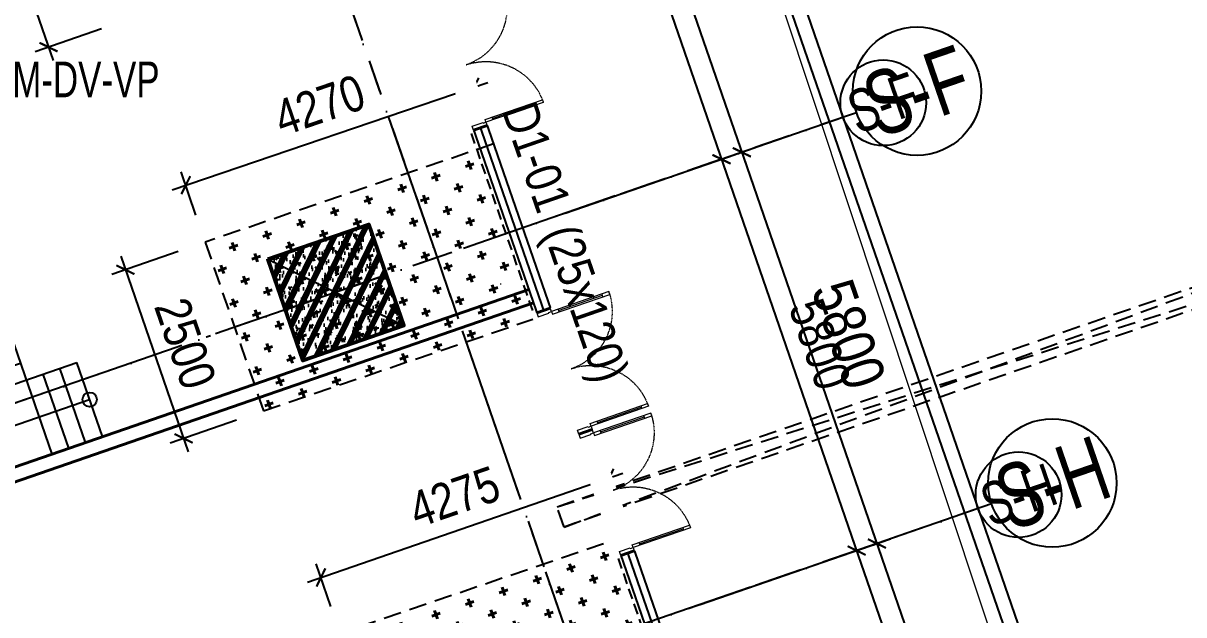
# Model space of a CAD drawing. Header units: millimetres. Extents: x -1534340 to 1713810, y -1348191 to 1114081.
# Drawn here: x 1287855 to 1304117, y -305095 to -296806 of the extents above; entities that cross this region are included whole.
import ezdxf
from ezdxf.enums import TextEntityAlignment as Align

# ---------------------------------------------------------------- set-up
doc = ezdxf.new("R2010")
doc.units = ezdxf.units.MM
doc.header["$LTSCALE"] = 100
doc.set_wipeout_variables(frame=1)
doc.header["$PDMODE"] = 32
doc.header["$PDSIZE"] = 2.5
for name, pattern in [('CENTER2', [1.125, 0.75, -0.125, 0.125, -0.125]), ('DASHED', [4.5, 3, -1.5]), ('DASHED2', [0.375, 0.25, -0.125]), ('HIDDEN', [0.375, 0.25, -0.125]), ('HIDDEN2', [0.1875, 0.125, -0.0625]), ('xref.asix of  podium$0$xref.asix of  podium$0$DASHDOT', [1, 0.5, -0.25, 0, -0.25])]:
    doc.linetypes.add(name, pattern=pattern)
for name, color, linetype, lineweight in [('0-Hatch', 250, 'Continuous', 40), ('ccu12-Tencaukien', 9, 'Continuous', 15), ('CUA', 37, 'Continuous', 13), ('D-building block', 8, 'Continuous', 13), ('KAKA FIX', 2, 'Continuous', 13), ('KT-Chu viet', 255, 'Continuous', 20), ('KT-Net cat', 1, 'Continuous', 40), ('KT-Net cot', 2, 'Continuous', 50), ('KT-Net cot vach', 6, 'Continuous', 50), ('KT-Net thay', 7, 'Continuous', 15)]:
    doc.layers.add(name, color=color, linetype=linetype, lineweight=lineweight)
for name, color, linetype in [('0-khuat', 3, 'HIDDEN'), ('A-GLAZ', 135, 'Continuous'), ('ccu11-Khuat', 9, 'DASHED'), ('ccu11-Manh', 8, 'Continuous'), ('ccu12-Manh', 8, 'Continuous'), ('ccu12-Text', 31, 'Continuous'), ('ccu12-Thay', 7, 'Continuous'), ('ccu12-Truc', 13, 'CENTER2'), ('KC2-DIM', 251, 'Continuous'), ('KCS_COLUMN', 2, 'Continuous'), ('KT-Dim', 8, 'Continuous'), ('KT-Kich thuoc', 9, 'Continuous'), ('xref.asix of  podium$0$xref.asix of  podium$0$KC2-DIM', 251, 'Continuous'), ('xref.asix of  podium$0$xref.asix of  podium$0$KT-Kich thuoc', 9, 'Continuous'), ('xref.asix of  podium$0$xref.asix of  podium$0$KT-Luoi truc South Tower', 8, 'xref.asix of  podium$0$xref.asix of  podium$0$DASHDOT'), ('xref.asix of  podium$0$xref.asix of  podium$0$KT-Net cot vach', 6, 'Continuous'), ('xref.asix of  podium$0$xref.asix of  podium$0$ST_MBDV Cot vach 220805$0$AUDIT_I_220805193045-1', 50, 'Continuous'), ('Xref_ST_MBDV Cot vach 30.7.2022|Xref_ST_MBDV Cot vach 30.7.2022|Xref_ST_MBDV Cot vach 30.7.2022|Xref_ST_MBDV Cot vach 30.7.2022|A-GRID-SYM', 50, 'Continuous')]:
    doc.layers.add(name, color=color, linetype=linetype)
doc.styles.add('Arial Narrow', font='ARIALN.TTF')
doc.styles.add('HBA-Text', font='GOTHIC.TTF')
doc.styles.add('xref.asix of  podium$0$xref.asix of  podium$0$ST_MBDV Cot vach 220805$0$HBA-Text', font='GOTHIC.TTF')
doc.styles.add('Xref_ST_MBDV Cot vach 30.7.2022$0$Arial', font='arial.ttf', dxfattribs={"width": 0.7})
doc.dimstyles.new('ccu12-200', dxfattribs={"dimscale": 200, "dimtxt": 2.5, "dimasz": 1, "dimexe": 1, "dimexo": 2, "dimgap": 1, "dimtad": 1, "dimdec": 0, "dimrnd": 5, "dimdsep": 46, "dimtxsty": 'Arial Narrow', "dimblk": 'ARCHTICK', "dimcen": -1, "dimdle": 1, "dimclrd": 256, "dimclre": 256, "dimclrt": 3, "dimadec": 0, "dimazin": 2, "dimtfac": 0.1, "dimtdec": 0, "dimtmove": 0, "dimatfit": 1, "dimldrblk": 'ARCHTICK', "dimfxl": 1, "dimtvp": 0.8333333333333334, "dimtolj": 1, "dimtzin": 12, "dimarcsym": 0})
doc.dimstyles.new('CCU_1-200', dxfattribs={"dimscale": 200, "dimtxt": 3, "dimasz": 1, "dimexe": 1, "dimexo": 2, "dimgap": 0.5, "dimtad": 1, "dimdec": 0, "dimdsep": 46, "dimtxsty": 'Arial Narrow', "dimblk": 'ARCHTICK', "dimcen": -1, "dimdle": 1, "dimclrd": 256, "dimclre": 256, "dimclrt": 3, "dimadec": 0, "dimazin": 2, "dimtfac": 0.1, "dimtdec": 0, "dimtix": 1, "dimtmove": 2, "dimatfit": 1, "dimfxl": 1, "dimtvp": 0.8333333333333334, "dimtolj": 1, "dimtzin": 12, "dimarcsym": 0})
pattern_1 = [(49.99999999999999, (550, -550), (286.9040730403014, -25.10085399303804), [30, -330]), (355, (550, -550), (-55.50053344520001, 300.8768534800047), [24, -264]), (100.4514, (573.908672, -552.091736), (231.4037526856086, 275.7758168243814), [25.496076, -280.4568448]), (46.18420000000001, (550, -470), (426.8964194502578, -66.20760573160723), [45, -495]), (96.6356, (585.574698, -475.5173228), (373.8650822194813, 389.6471483601767), [38.2441152, -420.6852]), (351.1842, (550, -470), (373.8647780534509, 389.6474403701299), [36, -396]), (21, (590, -490), (238.7628208473847, -161.0475562661355), [30, -330]), (326.0000000000001, (590, -490), (97.32613276863269, 290.0600180187412), [24, -264]), (71.4514, (609.8968932, -503.4206424), (336.089051432596, 129.012198683981), [25.496076, -280.4568448]), (37.50000000000001, (550, -550), (4.863942126916267, 133.1575415325246), [0, -260.8, 0, -268, 0, -265]), (7.499999999999999, (550, -550), (105.2278149768594, 157.7646847529441), [0, -152.8, 0, -254.8, 0, -101]), (327.5, (460.8, -550), (213.5289744689636, -9.021948693751902), [0, -100, 0, -312, 0, -414]), (317.5, (420.8, -550), (233.2744677369545, 40.04199293292709), [0, -130, 0, -207.2, 0, -294]), (45, (550, -550), (-120.2081528017131, 120.2081528017131), []), (45, (550, -501), (-120.2081528017131, 120.2081528017131), [])]

# ---------------------------------------------------------------- blocks, each defined once
blk = doc.blocks.new('MBKC-T1-PN')
at = {"layer": '0-Hatch', "ltscale": 2}
h = blk.add_hatch(dxfattribs=at)
h.set_pattern_fill('CROSS', color=256, scale=1000, angle=109.047137953997, style=0)
h.set_pattern_definition([(109.0471379539969, (4093486.75284554, -6938567.119606081), (-317.8990851971258, 154.7261181275824), [124.9999999999992, -374.9999999999967]), (199.0471379539969, (4093525.434375071, -6938487.644834783), (-154.7261181275824, -317.8990851971258), [124.9999999999992, -374.9999999999966])])
h.paths.add_polyline_path([(61608.44859779463, 2175.422141668852), (57804.23015593318, 874.9274751269841), (58620.09471528511, -1488.19863678352), (62424.31315714703, -187.7039702416514)])
h = blk.add_hatch(dxfattribs=at)
h.set_pattern_fill('CROSS', color=256, scale=1000, angle=109.047137953997, style=0)
h.set_pattern_definition([(109.0471379539969, (4095379.558955854, -6944049.572572802), (-317.8990851971258, 154.7261181275824), [124.9999999999992, -374.9999999999968]), (199.0471379539969, (4095418.240485385, -6943970.097801504), (-154.7261181275824, -317.8990851971258), [124.9999999999992, -374.9999999999967])])
h.paths.add_polyline_path([(63504.96858907817, -3306.437818571052), (59697.03626624704, -4607.525491593929), (60512.90082559898, -6970.651603504433), (64320.83314843057, -5669.563930481556)])
at = {"layer": '0-khuat', "ltscale": 10}
for p, q in [((61845.99757787585, 2250.993563957105), (57804.23015593318, 874.9274751269841)), ((57804.23015593318, 874.9274751269841), (58620.09471528511, -1488.19863678352)), ((58620.09471528511, -1488.19863678352), (62663.37345077493, -111.6180039176252)), ((63742.30975785782, -3230.265721121163), (59697.03626624704, -4607.525491593929))]:
    blk.add_line(p, q, dxfattribs=at)
at = {"layer": 'ccu11-Khuat', "ltscale": 0.5, "elevation": -0.1248620286703281}
blk.add_lwpolyline([(100590.5864808073, -35426.61506945355), (55455.55192690738, -35426.61506945355, -0.3269618123751123), (50827.94980508671, -32029.33521380113), (46319.23951797537, -19000.21078809898, 0.4276624970093012), (30482.82222025329, -12597.84133938845), (15440.22126940242, -17787.66880758357, -0.1965409036496166), (11052.14983252855, -17540.17514300876, -0.04529122358984782), (3605.473727127304, -9503.081798993808), (-504.3626536345109, -3435.722267398494, -0.3990343803495413), (1771.304140177555, 352.6720043509267), (31190.7288702894, 10495.31749677, -0.1204403028230274), (42591.70211395179, 11817.81507882464), (58406.76826363965, 7707.460248947376, -0.2262547279600852), (60280.00056402339, 6012.837931064423), (65645.2552123724, -9495.342720050656, 0.2916469557633262), (69738.37575314008, -12326.61538209155), (89786.80552536738, -12326.61538209155)], format="xyb", dxfattribs=at)
at = {"layer": 'ccu12-Thay', "ltscale": 0.5, "elevation": -0.1248620286703281}
blk.add_lwpolyline([(31106.50964570185, 10730.72245935566, -0.1205795836710196), (42638.87529900065, 12063.86032439285), (58473.93133406853, 7948.310099115886, -0.2272385897093211), (60513.96545474557, 6101.210590459232), (65878.82024020283, -9405.814263519424, 0.2908633368540378), (69743.14055128163, -12076.61538209155), (90036.80552536761, -12076.61538209155)], format="xyb", dxfattribs=at)
blk = doc.blocks.new('_ARCHTICK')
at = {"color": 0, "linetype": 'ByBlock', "const_width": 0.15}
blk.add_lwpolyline([(-0.5, -0.5), (0.5, 0.5)], dxfattribs=at)
blk = doc.blocks.new('*D1137')
at = {"layer": 'Defpoints', "color": 0, "transparency": 16777216}
for p in [(369540.1568463368, -50987.29101526502), (374001.6793293455, -55582.9004888067), (371432.2993522154, -56469.97258824773, -0.001541574509502541)]:
    blk.add_point(p, dxfattribs=at)
at = {"layer": 'KT-Dim', "lineweight": -2, "transparency": 16777216}
for p, q in [((372043.6067416059, -49911.39700687399), (374066.9484155994, -55771.9506048594)), ((369918.2570784424, -50856.75284275701), (372297.9259439126, -50035.17803667282)), ((371810.399584321, -56339.43441573971), (374190.7294453983, -55517.63140255265))]:
    blk.add_line(p, q, dxfattribs=at)
at = {"layer": 'KT-Dim', "lineweight": -2, "transparency": 16777216, "xscale": 200, "yscale": 200, "zscale": 200}
for p, rotation in [((372108.8758278599, -50100.44712292678), 109.0471074728855), ((374001.6793293455, -55582.90048880661), 289.0471074728856)]:
    blk.add_blockref('_ARCHTICK', p, dxfattribs=dict(at, rotation=rotation))
at = {"layer": 'KT-Dim', "color": 3, "transparency": 16777216, "insert": (373485.637401111, -52693.09313867638), "char_height": 500, "attachment_point": 5, "rotation": 289.04710747288556, "style": 'Arial Narrow'}
blk.add_mtext('\\A1;5800', dxfattribs=at)
blk = doc.blocks.new('*D1142')
at = {"layer": 'Defpoints', "color": 0, "transparency": 16777216}
for p in [(371432.9632642537, -56469.74337386237, 0.0007328238285898986), (375894.4857472666, -61065.35284741069), (373325.1057701398, -61952.4249468506, 0.0007638141083008421)]:
    blk.add_point(p, dxfattribs=at)
at = {"layer": 'KT-Dim', "lineweight": -2, "transparency": 16777216}
for p, q in [((373936.4131595246, -55393.84936547073), (375959.7548335206, -61254.40296346339)), ((371811.0634963592, -56339.20520135437), (374190.7323618313, -55517.63039526955)), ((373703.2060022454, -61821.88677434258), (376083.5358633194, -61000.08376115662))]:
    blk.add_line(p, q, dxfattribs=at)
at = {"layer": 'KT-Dim', "lineweight": -2, "transparency": 16777216, "xscale": 200, "yscale": 200, "zscale": 200}
for p, rotation in [((374001.6822457785, -55582.89948152352), 109.0471074728855), ((375894.4857472666, -61065.3528474106), 289.0471074728856)]:
    blk.add_blockref('_ARCHTICK', p, dxfattribs=dict(at, rotation=rotation))
at = {"layer": 'KT-Dim', "color": 3, "transparency": 16777216, "insert": (375378.4438190309, -58175.54549727672), "char_height": 500, "attachment_point": 5, "rotation": 289.04710747288556, "style": 'Arial Narrow'}
blk.add_mtext('\\A1;5800', dxfattribs=at)
blk = doc.blocks.new('*D1143')
at = {"layer": 'Defpoints', "color": 0, "transparency": 16777216}
for p in [(373325.7696821648, -61952.19573245836, 0.0007356123916695267), (377787.2921651834, -66547.80520600892), (375217.9121880564, -67434.87730544891, 0.0007666026713804702)]:
    blk.add_point(p, dxfattribs=at)
at = {"layer": 'KT-Dim', "lineweight": -2, "transparency": 16777216}
for p, q in [((375829.21957744, -60876.30172406523), (377852.5612514373, -66736.85532206162)), ((373703.8699142704, -61821.65755995034), (376083.5387797467, -61000.08275386402)), ((375596.012420162, -67304.3391329409), (377976.3422812361, -66482.53611975488))]:
    blk.add_line(p, q, dxfattribs=at)
at = {"layer": 'KT-Dim', "lineweight": -2, "transparency": 16777216, "xscale": 200, "yscale": 200, "zscale": 200}
for p, rotation in [((375894.488663694, -61065.35184011799), 109.0471074728855), ((377787.2921651833, -66547.80520600885), 289.0471074728856)]:
    blk.add_blockref('_ARCHTICK', p, dxfattribs=dict(at, rotation=rotation))
at = {"layer": 'KT-Dim', "color": 3, "transparency": 16777216, "insert": (377271.250236947, -63657.99785587308), "char_height": 500, "attachment_point": 5, "rotation": 289.04710747288556, "style": 'Arial Narrow'}
blk.add_mtext('\\A1;5800', dxfattribs=at)
blk = doc.blocks.new('GRID-SYM-flat-103')
at = {"layer": 'Xref_ST_MBDV Cot vach 30.7.2022|Xref_ST_MBDV Cot vach 30.7.2022|Xref_ST_MBDV Cot vach 30.7.2022|Xref_ST_MBDV Cot vach 30.7.2022|A-GRID-SYM'}
blk.add_circle((7.814746150539778e-20, 1.307624847908942e-17, 4.374695749536969e-07), 900.0000000000003, dxfattribs=at)
at = {"layer": 'Xref_ST_MBDV Cot vach 30.7.2022|Xref_ST_MBDV Cot vach 30.7.2022|Xref_ST_MBDV Cot vach 30.7.2022|Xref_ST_MBDV Cot vach 30.7.2022|A-GRID-SYM', "style": 'HBA-Text'}
blk.add_attdef('GRID', text='', height=900.0000000000003, rotation=19.04713795291325, dxfattribs=at).set_placement((7.814746150539778e-20, 1.307624847908942e-17, 4.374695749536969e-07), align=Align.MIDDLE_CENTER)
blk = doc.blocks.new('*D1124')
at = {"layer": 'Defpoints', "color": 0, "transparency": 16777216}
for p in [(366646.887502437, -37704.25700299309, 0.0008513056641429317), (379299.6929281667, -66025.65167231504), (376730.3129510398, -66912.72377175502, 0.0007666026713804702)]:
    blk.add_point(p, dxfattribs=at)
at = {"layer": 'KT-Dim', "lineweight": -2, "transparency": 16777216}
for p, q in [((369150.3500194298, -36628.3586369831), (379364.9620144206, -66214.70178836775)), ((367024.9877345426, -37573.71883048504), (369404.6692217365, -36752.13966678189)), ((377108.4131831453, -66782.185599247), (379488.7430442194, -65960.38258606098))]:
    blk.add_line(p, q, dxfattribs=at)
at = {"layer": 'KT-Dim', "lineweight": -2, "transparency": 16777216, "xscale": 200, "yscale": 200, "zscale": 200}
for p, rotation in [((369215.6191056837, -36817.40875303587), 109.0471074728855), ((379299.6929281667, -66025.65167231495), 289.0471074728856)]:
    blk.add_blockref('_ARCHTICK', p, dxfattribs=dict(at, rotation=rotation))
at = {"layer": 'KT-Dim', "color": 3, "transparency": 16777216, "insert": (374688.0158394334, -51272.94954548511), "char_height": 500, "attachment_point": 5, "rotation": 289.04710747288556, "style": 'Arial Narrow'}
blk.add_mtext('\\A1;30900', dxfattribs=at)
blk = doc.blocks.new('*U151')
h = blk.add_hatch()
h.set_pattern_fill('VATLIEU04', color=250, scale=40, style=0, pattern_type=2)
h.set_pattern_definition(pattern_1)
h.paths.add_polyline_path([(-475, 475), (1025, 475), (1025, -1025), (-475, -1025)])
at = {"color": 6, "ltscale": 0.25}
blk.add_lwpolyline([(-475, 475), (1025, 475), (1025, -1025), (-475, -1025)], close=True, dxfattribs=at)
at = {"layer": 'Defpoints', "linetype": 'ByBlock', "ltscale": 30}
for p, q in [((1025, 475), (-475, -1025)), ((-475, 475), (1025, -1025))]:
    blk.add_line(p, q, dxfattribs=at)
blk = doc.blocks.new('MBDV-B1-T1-PN')
at = {"layer": 'KT-Net cot vach', "rotation": 19.04713795399666}
blk.add_blockref('*U151', (59284.5415629372, 340.9356704584789), dxfattribs=at)
blk = doc.blocks.new('*U704')
at = {"layer": 'ccu12-Tencaukien', "color": 8, "ltscale": 10000}
blk.add_line((360.6565736538532, -155.3215232637356), (354.4065714950475, -155.3215232637356), dxfattribs=at)
at = {"layer": 'ccu12-Text', "color": 2, "style": 'Arial Narrow', "width": 0.8}
blk.add_attdef('SH', text='', height=300, dxfattribs=at).set_placement((275.6048113084853, 5.864471777974813), align=Align.BOTTOM_RIGHT)
at = {"layer": 'ccu12-Text', "color": 31, "style": 'Arial Narrow', "width": 0.8}
for tag, p in [('(', (507.5315725744504, -75.41116959831947)), ('KT', (632.605666770517, -75.41116959831947)), (')', (962.8971199221714, -75.41116959831947))]:
    blk.add_attdef(tag, text='', height=250, dxfattribs=at).set_placement(p, align=Align.BOTTOM_LEFT)
blk = doc.blocks.new('*D1367')
at = {"layer": 'Defpoints', "color": 0, "ltscale": 0.5, "transparency": 16777216}
for p in [(1288512.294515087, -294392.0745403693), (1289328.159074439, -296755.2006522797), (1288209.873179683, -297141.2866187273)]:
    blk.add_point(p, dxfattribs=at)
at = {"layer": 'KC2-DIM', "lineweight": -2, "ltscale": 0.5, "transparency": 16777216}
for p, q in [((1288134.194337182, -294522.6128698656), (1287204.958531378, -294843.4296715651)), ((1287328.739455583, -294589.1104178641), (1288275.142344431, -297330.3367076802)), ((1288950.058896533, -296885.738981776), (1288020.82309073, -297206.5557834755))]:
    blk.add_line(p, q, dxfattribs=at)
at = {"layer": 'KC2-DIM', "lineweight": -2, "ltscale": 0.5, "transparency": 16777216, "xscale": 200, "yscale": 200, "zscale": 200}
for p, rotation in [((1287394.008620331, -294778.1605068169), 109.0471312622707), ((1288209.873179683, -297141.2866187273), 289.0471312622706)]:
    blk.add_blockref('_ARCHTICK', p, dxfattribs=dict(at, rotation=rotation))
at = {"layer": 'KC2-DIM', "color": 3, "ltscale": 0.5, "transparency": 16777216, "insert": (1288232.300660824, -295811.142716895), "char_height": 500, "attachment_point": 5, "rotation": 289.0471312622707, "style": 'Arial Narrow', "bg_fill": 3, "box_fill_scale": 1.1, "bg_fill_color": 256, "bg_fill_true_color": 13158600, "bg_fill_transparency": 0}
blk.add_mtext('\\A1;2500', dxfattribs=at)
blk = doc.blocks.new('*D1338')
at = {"layer": 'Defpoints', "color": 0, "ltscale": 0.5, "transparency": 16777216}
for p in [(1294174.922888858, -297699.7038172623), (1294446.868664574, -298498.4602013147), (1290405.100329719, -299874.5266053261)]:
    blk.add_point(p, dxfattribs=at)
at = {"layer": 'KC2-DIM', "lineweight": -2, "ltscale": 0.5, "transparency": 16777216}
for p, q in [((1294317.950949329, -298119.8043909855), (1294110.464031236, -297510.3759120977)), ((1289943.826648839, -299140.2290788959), (1294364.250794023, -297635.24495964)), ((1290276.182614474, -299495.8707949969), (1290068.695696381, -298886.4423161091))]:
    blk.add_line(p, q, dxfattribs=at)
at = {"layer": 'KC2-DIM', "lineweight": -2, "ltscale": 0.5, "transparency": 16777216, "xscale": 200, "yscale": 200, "zscale": 200}
for p, rotation in [((1294174.922888858, -297699.7038172623), 18.80173058798772), ((1290133.154554004, -299075.7702212736), 198.8017305879877)]:
    blk.add_blockref('_ARCHTICK', p, dxfattribs=dict(at, rotation=rotation))
at = {"layer": 'KC2-DIM', "color": 3, "ltscale": 0.5, "transparency": 16777216, "insert": (1292007.302485005, -297956.7448286058), "char_height": 500, "attachment_point": 5, "rotation": 18.801730587987716, "style": 'Arial Narrow', "bg_fill": 3, "box_fill_scale": 1.1, "bg_fill_color": 256, "bg_fill_true_color": 13158600, "bg_fill_transparency": 0}
blk.add_mtext('\\A1;4270', dxfattribs=at)
blk = doc.blocks.new('*D1339')
at = {"layer": 'Defpoints', "color": 0, "ltscale": 0.5, "transparency": 16777216}
for p in [(1290405.100329719, -299874.526605326), (1291220.964889071, -302237.6527172365), (1290102.678994314, -302623.7386836843)]:
    blk.add_point(p, dxfattribs=at)
at = {"layer": 'KC2-DIM', "lineweight": -2, "ltscale": 0.5, "transparency": 16777216}
for p, q in [((1290027.000151813, -300005.0649348223), (1289097.764346009, -300325.881736522)), ((1289221.545270214, -300071.562482821), (1290167.948159063, -302812.7887726372)), ((1290842.864711165, -302368.1910467328), (1289913.628905362, -302689.0078484325))]:
    blk.add_line(p, q, dxfattribs=at)
at = {"layer": 'KC2-DIM', "lineweight": -2, "ltscale": 0.5, "transparency": 16777216, "xscale": 200, "yscale": 200, "zscale": 200}
for p, rotation in [((1289286.814434962, -300260.6125717738), 109.0471312622707), ((1290102.678994314, -302623.7386836843), 289.0471312622706)]:
    blk.add_blockref('_ARCHTICK', p, dxfattribs=dict(at, rotation=rotation))
at = {"layer": 'KC2-DIM', "color": 3, "ltscale": 0.5, "transparency": 16777216, "insert": (1290125.106475455, -301293.594781852), "char_height": 500, "attachment_point": 5, "rotation": 289.0471312622707, "style": 'Arial Narrow', "bg_fill": 3, "box_fill_scale": 1.1, "bg_fill_color": 256, "bg_fill_true_color": 13158600, "bg_fill_transparency": 0}
blk.add_mtext('\\A1;2500', dxfattribs=at)
blk = doc.blocks.new('*D1340')
at = {"layer": 'Defpoints', "color": 0, "ltscale": 0.5, "transparency": 16777216}
for p in [(1296065.794023228, -303176.7990146437), (1296336.930678435, -303961.6534836288, -0.1248620286703281), (1292297.906733668, -305356.9789687459)]:
    blk.add_point(p, dxfattribs=at)
at = {"layer": 'KC2-DIM', "lineweight": -2, "ltscale": 0.5, "transparency": 16777216}
for p, q in [((1291837.732417321, -304637.4296501742), (1296254.831684369, -303111.4938642303)), ((1296206.320377608, -303583.5781613478), (1296000.488872815, -302987.7613535032)), ((1292167.296432842, -304978.9036464649), (1291961.464928048, -304383.0868386202))]:
    blk.add_line(p, q, dxfattribs=at)
at = {"layer": 'KC2-DIM', "lineweight": -2, "ltscale": 0.5, "transparency": 16777216, "xscale": 200, "yscale": 200, "zscale": 200}
for p, rotation in [((1296065.794023228, -303176.7990146437), 19.05803786654431), ((1292026.770078462, -304572.1244997607), 199.0580378665443)]:
    blk.add_blockref('_ARCHTICK', p, dxfattribs=dict(at, rotation=rotation))
at = {"layer": 'KC2-DIM', "color": 3, "ltscale": 0.5, "transparency": 16777216, "insert": (1293897.619286031, -303444.1302874605), "char_height": 500, "attachment_point": 5, "rotation": 19.058037866544307, "style": 'Arial Narrow', "bg_fill": 3, "box_fill_scale": 1.1, "bg_fill_color": 256, "bg_fill_true_color": 13158600, "bg_fill_transparency": 0}
blk.add_mtext('\\A1;4275', dxfattribs=at)
blk = doc.blocks.new('VACH-NN-PN-T1')
at = {"layer": 'KCS_COLUMN', "linetype": 'HIDDEN', "ltscale": 10}
for p, q in [((64437.71698953607, -15044.70453247568), (76202.70581280417, -10665.48793719499)), ((64339.81320929807, -14761.12941047922), (76300.60959304217, -10949.06305919145))]:
    blk.add_line(p, q, dxfattribs=at)
blk.add_lwpolyline([(64437.71698953607, -15044.70453247568), (64339.81320929807, -14761.12941047922), (76202.70581280417, -10665.48793719499), (76300.60959304217, -10949.06305919145)], close=True, dxfattribs=at)
blk = doc.blocks.new('*U2802')
h = blk.add_hatch()
h.set_pattern_fill('VATLIEU04', color=250, scale=40, style=0, pattern_type=2)
h.set_pattern_definition(pattern_1)
h.paths.add_polyline_path([(-475, 475), (1025, 475), (1025, -1025), (-475, -1025)])
at = {"color": 6, "ltscale": 0.25}
blk.add_lwpolyline([(-475, 475), (1025, 475), (1025, -1025), (-475, -1025)], close=True, dxfattribs=at)
at = {"layer": 'Defpoints', "linetype": 'ByBlock', "ltscale": 30}
for p, q in [((1025, 475), (-475, -1025)), ((-475, 475), (1025, -1025))]:
    blk.add_line(p, q, dxfattribs=at)
blk = doc.blocks.new('xref.asix of  podium$0$xref.asix of  podium$0$MBCot-PN-flat-22')
at = {"layer": 'xref.asix of  podium$0$xref.asix of  podium$0$KT-Net cot vach', "rotation": 19.04713795399666}
blk.add_blockref('*U2802', (59284.54175033607, 340.9352329254616), dxfattribs=at)
blk = doc.blocks.new('*D2854')
at = {"layer": 'Defpoints', "color": 0, "transparency": 16777216}
for p in [(-44469.88626008668, 49301.54581082473), (-41236.51277450304, 44281.92092437814), (-42577.08275827394, 43819.09244505806)]:
    blk.add_point(p, dxfattribs=at)
at = {"layer": 'xref.asix of  podium$0$xref.asix of  podium$0$KT-Kich thuoc', "lineweight": -2, "transparency": 16777216}
for p, q in [((-43194.58535879879, 49953.42440749951), (-41171.24368836386, 44092.87080828572)), ((-44091.78602790184, 49432.08398310308), (-42940.2661565672, 49829.64337754626)), ((-42198.9825260891, 43949.63061733641), (-41047.46265841062, 44347.19001051731))]:
    blk.add_line(p, q, dxfattribs=at)
at = {"layer": 'xref.asix of  podium$0$xref.asix of  podium$0$KT-Kich thuoc', "lineweight": -2, "transparency": 16777216, "xscale": 200, "yscale": 200, "zscale": 200}
for p, rotation in [((-43129.31627265962, 49764.37429140709), 109.0471074380958), ((-41236.51277450304, 44281.92092437814), 289.0471074380958)]:
    blk.add_blockref('_ARCHTICK', p, dxfattribs=dict(at, rotation=rotation))
at = {"layer": 'xref.asix of  podium$0$xref.asix of  podium$0$KT-Kich thuoc', "color": 3, "transparency": 16777216, "insert": (-41798.8178177278, 47155.75604791004), "char_height": 600, "attachment_point": 5, "rotation": 289.04710743809585, "style": 'Arial Narrow'}
blk.add_mtext('\\A1;5800', dxfattribs=at)
blk = doc.blocks.new('*D2859')
at = {"layer": 'Defpoints', "color": 0, "transparency": 16777216}
for p in [(-42577.08275839314, 43819.09244540823), (-39343.70927280728, 38799.46755895431), (-40684.27925657853, 38336.63907963411)]:
    blk.add_point(p, dxfattribs=at)
at = {"layer": 'xref.asix of  podium$0$xref.asix of  podium$0$KT-Kich thuoc', "lineweight": -2, "transparency": 16777216}
for p, q in [((-41301.78185710554, 44470.97104208291), (-39278.4401866681, 38610.41744286189)), ((-42198.9825262083, 43949.63061768659), (-41047.46265487394, 44347.19001212967)), ((-40306.1790243937, 38467.17725191246), (-39154.65915671486, 38864.73664509349))]:
    blk.add_line(p, q, dxfattribs=at)
at = {"layer": 'xref.asix of  podium$0$xref.asix of  podium$0$KT-Kich thuoc', "lineweight": -2, "transparency": 16777216, "xscale": 200, "yscale": 200, "zscale": 200}
for p, rotation in [((-41236.51277096636, 44281.9209259905), 109.0471074380958), ((-39343.70927280728, 38799.46755895431), 289.0471074380958)]:
    blk.add_blockref('_ARCHTICK', p, dxfattribs=dict(at, rotation=rotation))
at = {"layer": 'xref.asix of  podium$0$xref.asix of  podium$0$KT-Kich thuoc', "color": 3, "transparency": 16777216, "insert": (-39739.09790172987, 41730.9253818295), "char_height": 600, "attachment_point": 5, "rotation": 289.04710743809585, "style": 'Arial Narrow'}
blk.add_mtext('\\A1;5800', dxfattribs=at)
blk = doc.blocks.new('*D2860')
at = {"layer": 'Defpoints', "color": 0, "transparency": 16777216}
for p in [(-40684.27925670334, 38336.63907999452), (-37450.90577111414, 33317.01419353685), (-38791.475754885, 32854.18571421679)]:
    blk.add_point(p, dxfattribs=at)
at = {"layer": 'xref.asix of  podium$0$xref.asix of  podium$0$KT-Kich thuoc', "lineweight": -2, "transparency": 16777216}
for p, q in [((-39408.97835541391, 38988.51767666984), (-37385.63668497497, 33127.96407744443)), ((-40306.1790245185, 38467.17725227288), (-39154.65915318231, 38864.7366467166)), ((-38413.37552270017, 32984.72388649514), (-37261.85565502173, 33382.28327967603))]:
    blk.add_line(p, q, dxfattribs=at)
at = {"layer": 'xref.asix of  podium$0$xref.asix of  podium$0$KT-Kich thuoc', "lineweight": -2, "transparency": 16777216, "xscale": 200, "yscale": 200, "zscale": 200}
for p, rotation in [((-39343.70926927473, 38799.46756057742), 109.0471074380958), ((-37450.90577111414, 33317.01419353685), 289.0471074380958)]:
    blk.add_blockref('_ARCHTICK', p, dxfattribs=dict(at, rotation=rotation))
at = {"layer": 'xref.asix of  podium$0$xref.asix of  podium$0$KT-Kich thuoc', "color": 3, "transparency": 16777216, "insert": (-37846.2914838139, 36248.47302323207), "char_height": 600, "attachment_point": 5, "rotation": 289.04710743809585, "style": 'Arial Narrow'}
blk.add_mtext('\\A1;5800', dxfattribs=at)
blk = doc.blocks.new('xref.asix of  podium$0$xref.asix of  podium$0$ST_MBDV Cot vach 220805$0$GRID-SYM-flat-103')
at = {"layer": 'xref.asix of  podium$0$xref.asix of  podium$0$ST_MBDV Cot vach 220805$0$AUDIT_I_220805193045-1'}
blk.add_circle((7.814746150539778e-20, 1.307624847908942e-17, 4.374695749536969e-07), 900.0000000000003, dxfattribs=at)
at = {"layer": 'xref.asix of  podium$0$xref.asix of  podium$0$ST_MBDV Cot vach 220805$0$AUDIT_I_220805193045-1', "style": 'xref.asix of  podium$0$xref.asix of  podium$0$ST_MBDV Cot vach 220805$0$HBA-Text'}
blk.add_attdef('GRID', text='', height=900.0000000000003, rotation=19.04713795291325, dxfattribs=at).set_placement((7.814746150539778e-20, 1.307624847908942e-17, 4.374695749536969e-07), align=Align.MIDDLE_CENTER)
blk = doc.blocks.new('*D2838')
at = {"layer": 'Defpoints', "color": 0, "transparency": 16777216}
for p in [(-48875.54985695332, 62062.42943764805), (-36033.03017826203, 33806.5331443351), (-38791.4760327246, 32854.18651897169)]:
    blk.add_point(p, dxfattribs=at)
at = {"layer": 'xref.asix of  podium$0$xref.asix of  podium$0$KT-Kich thuoc', "lineweight": -2, "transparency": 16777216}
for p, q in [((-46182.37306914905, 63203.82618582961), (-35967.76109212286, 33617.48302824268)), ((-48497.44962476849, 62192.96760992641), (-45928.05386691745, 63080.04515587637)), ((-38413.37580053977, 32984.72469125005), (-35843.98006216961, 33871.80223047428))]:
    blk.add_line(p, q, dxfattribs=at)
at = {"layer": 'xref.asix of  podium$0$xref.asix of  podium$0$KT-Kich thuoc', "lineweight": -2, "transparency": 16777216, "xscale": 200, "yscale": 200, "zscale": 200}
for p, rotation in [((-46117.10398300987, 63014.77606973719), 109.0471074380958), ((-36033.03017826203, 33806.5331443351), 289.0471074380958)]:
    blk.add_blockref('_ARCHTICK', p, dxfattribs=dict(at, rotation=rotation))
at = {"layer": 'xref.asix of  podium$0$xref.asix of  podium$0$KT-Kich thuoc', "color": 3, "transparency": 16777216, "insert": (-40690.97037478242, 48543.26304705357), "char_height": 600, "attachment_point": 5, "rotation": 289.04710743809585, "style": 'Arial Narrow'}
blk.add_mtext('\\A1;30900', dxfattribs=at)
blk = doc.blocks.new('THANG SH')
at = {"layer": 'D-building block', "color": 3, "linetype": 'DASHED2', "ltscale": 30}
for points in [[(-6640.500751799904, 1099.999999977648), (-2099.999999993481, -2.421438694000244e-08)], [(-2099.999999993481, 1099.999999977648), (-6640.500751800369, 2.980232238769531e-08)]]:
    blk.add_lwpolyline(points, dxfattribs=at)
at = {"layer": 'D-building block', "color": 3, "linetype": 'DASHED2', "ltscale": 1000}
blk.add_lwpolyline([(-6640.500751799904, 5.587935447692871e-09), (-6640.500751799438, 1099.999999955297), (-2099.999999993481, 1099.999999951571), (-2099.999999993015, -5.029141902923584e-08)], close=True, dxfattribs=at)
at = {"layer": 'Defpoints', "color": 252}
blk.add_line((6.05359673500061e-09, 1849.999999951571), (-4.656612873077393e-10, -3.725290298461914e-08), dxfattribs=at)
for points in [[(-6640.500751799438, 549.9999999776483), (-549.9999999925494, 549.9999999757856), (-549.9999999934807, 1849.999999947846)], [(-1099.999999993015, -4.470348358154297e-08), (-1099.999999992549, 1849.999999949709)], [(5.587935447692871e-09, 1849.999999951571), (-1099.999999993015, 1849.999999949709)], [(6.05359673500061e-09, 1599.999999951571), (-1099.999999993481, 1599.999999951571)], [(6.51925802230835e-09, 1349.999999951571), (-1099.999999993481, 1349.999999951571)], [(0, 1.862645149230957e-09), (-6640.500751799904, 8.734254341450418e-09), (-6640.500751799904, 1099.999999953434), (6.984919309616089e-09, 1099.999999953434)], [(-6390.500751799904, -4.842877388000488e-08), (-6390.500751799904, 1099.999999951571)], [(-6140.500751799438, -4.842877388000488e-08), (-6140.500751798972, 1099.999999953434)], [(-5890.500751798972, -4.842877388000488e-08), (-5890.500751798972, 1099.999999951571)], [(-5640.500751798972, -4.842877388000488e-08), (-5640.500751798972, 1099.999999953434)], [(-5390.500751798972, -4.656612873077393e-08), (-5390.500751798507, 1099.999999953434)], [(-5140.500751798507, -4.656612873077393e-08), (-5140.500751798507, 1099.999999951571)], [(-4849.999999996275, -4.656612873077393e-08), (-4849.999999996275, 1099.999999953434)], [(-4599.99999999674, -4.656612873077393e-08), (-4599.999999996275, 1099.999999951571)], [(-4349.999999996275, -4.656612873077393e-08), (-4349.999999996275, 1099.999999953434)], [(-4099.999999996275, -4.470348358154297e-08), (-4099.999999995809, 1099.999999953434)], [(-3849.999999995809, -4.470348358154297e-08), (-3849.999999995809, 1099.999999951571)], [(-3599.999999994878, -4.842877388000488e-08), (-3599.999999994412, 1099.999999953434)], [(-3349.999999994878, -4.842877388000488e-08), (-3349.999999994412, 1099.999999951571)], [(-3099.999999994412, -4.842877388000488e-08), (-3099.999999994412, 1099.999999951571)], [(-2849.999999994412, -4.842877388000488e-08), (-2849.999999994412, 1099.999999953434)], [(-2599.999999994412, -4.842877388000488e-08), (-2599.999999993946, 1099.999999951571)], [(-2349.999999993946, -4.842877388000488e-08), (-2349.999999993481, 1099.999999953434)], [(-2099.999999993481, -4.842877388000488e-08), (-2099.999999993481, 1099.999999953434)], [(-1849.999999993481, -4.842877388000488e-08), (-1849.999999993481, 1099.999999953434)], [(-1599.999999993481, -4.656612873077393e-08), (-1599.999999993481, 1099.999999953434)], [(-1349.999999993481, -4.656612873077393e-08), (-1349.999999992549, 1099.999999951571)]]:
    blk.add_lwpolyline(points, dxfattribs=at)
at = {"layer": 'Defpoints', "color": 252, "const_width": 50}
blk.add_lwpolyline([(-6520.500747120939, 699.0000000074506), (-6640.500751800835, 549.9999999757856), (-6520.500747121871, 400.9999999459833)], dxfattribs=at)
at = {"layer": 'Defpoints', "color": 252}
blk.add_circle((-549.9999999934807, 1849.999999945983), 100, dxfattribs=at)
blk = doc.blocks.new('*U229')
for p, q in [((-750.0000006001499, -89.99999376962445), (-750.0000002678631, -49.99999376962445)), ((-100.0000005815018, -69.99999916928329), (-750.0000004340067, -69.99999376962447)), ((-100.0000007476451, -89.99999916928329), (-100.0000004153583, -49.99999916928324)), ((-750.0000140577612, -1709.999993474634), (-750.0000143900478, -1749.999993474634)), ((-100.0000143713997, -1729.999998874293), (-750.0000142239046, -1729.999993474634)), ((-100.000014205256, -1709.999998874293), (-100.000014537543, -1749.999998874293))]:
    blk.add_line(p, q)
for points in [[(200.0743172259394, -1.662050658534054e-06), (200.0743167275093, -60.00000166205076), (39.99999950156996, -60.00000033228665), (39.99999958464161, -50.00000033228666), (-4.153583654832593e-07, -50.00000000000004), (0, 0)], [(-4.153583654832593e-07, -50.00000000000004), (-7.476450480173313e-07, -89.99999999999991), (-850.0000006001497, -89.99999293890771), (-850.0000002678632, -49.99999293890765)], [(-1.453754297586763e-05, -1749.99999970501), (-1.420525627215952e-05, -1709.99999970501), (-850.0000140577612, -1709.999992643918), (-850.0000143900479, -1749.999992643918)], [(200.0743022730383, -1800.000001367061), (200.0743027714681, -1740.000001367061), (39.99998554552879, -1740.000000037296), (39.99998546245713, -1750.000000037296), (-1.453754297586763e-05, -1749.99999970501), (-1.4952901284504e-05, -1799.99999970501)]]:
    blk.add_lwpolyline(points, close=True)
at = {"linetype": 'HIDDEN2'}
for centre, radius, start, end in [((-4.149984540215146e-07, -49.99999999977504), 849.9999998530717, 180.0000387917871, 269.9999995240346), ((-1.45360581755849e-05, -1749.999999706382), 849.9999998541881, 89.99999952403472, 179.9999602562852)]:
    blk.add_arc(centre, radius, start, end, dxfattribs=at)
blk = doc.blocks.new('KHHFG')
blk.add_wipeout([(-79.69310521042735, 1884.3051469641268), (238.38225596414281, 1884.1721134116024), (264.0597370685214, 84.12191911410127), (-70.30110177054587, 84.28075590259641)]).dxf.layer = 'KT-Kich thuoc'
at = {"layer": 'KT-Net cat'}
for p, q in [((199.9999999995925, 1884.172113411594), (-4.074536263942719e-10, 1884.172113411594)), ((199.9999999999418, 84.17211341165239), (0, 84.17211341159418))]:
    blk.add_line(p, q, dxfattribs=at)
at = {"layer": 'CUA', "xscale": -1, "rotation": 359.999999524041}
blk.add_blockref('*U229', (199.9999999997672, 1884.175758171012), dxfattribs=at)
blk = doc.blocks.new('Grid-ST-flat-3')
at = {"layer": 'ccu12-Truc', "ltscale": 30}
for p, q in [((361622.2284453711, -32650.90975400561), (374729.8888652187, -70616.82275023795)), ((375703.1355340295, -54995.47438727948), (343807.6216429826, -66007.34088114498)), ((377595.9390357225, -60477.92775269796), (312746.7367284151, -82866.99351539748))]:
    blk.add_line(p, q, dxfattribs=at)
at = {"layer": 'KT-Dim'}
ref = blk.add_blockref('GRID-SYM-flat-103', (376267.3946573073, -54791.30224305956, -0.0008485171010659681), dxfattribs=dict(at, xscale=0.6666666666666666, yscale=0.6666666666666666, zscale=0.6666666666666666))
ref.add_attrib('GRID', 'S-F', dxfattribs={"layer": 'Xref_ST_MBDV Cot vach 30.7.2022|Xref_ST_MBDV Cot vach 30.7.2022|Xref_ST_MBDV Cot vach 30.7.2022|Xref_ST_MBDV Cot vach 30.7.2022|A-GRID-SYM', "height": 600, "rotation": 19, "style": 'HBA-Text', "width": 0.75}).set_placement((376267.3946573073, -54791.30224305956, -0.0008485171010659681), align=Align.MIDDLE_CENTER)
ref = blk.add_blockref('GRID-SYM-flat-103', (378163.0897863386, -60282.12165964406, -0.0008513056641429317), dxfattribs=dict(at, xscale=0.6666666666666666, yscale=0.6666666666666666, zscale=0.6666666666666666))
ref.add_attrib('GRID', 'S-H', dxfattribs={"layer": 'Xref_ST_MBDV Cot vach 30.7.2022|Xref_ST_MBDV Cot vach 30.7.2022|Xref_ST_MBDV Cot vach 30.7.2022|Xref_ST_MBDV Cot vach 30.7.2022|A-GRID-SYM', "height": 600, "rotation": 19, "style": 'HBA-Text', "width": 0.75}).set_placement((378163.0897863386, -60282.12165964406, -0.0008513056641429317), align=Align.MIDDLE_CENTER)
for base, p1, p2, picture, middle in [((379299.6929281667, -66025.65167231504, -0.0008513056641429317), (366646.887502437, -37704.25700299308), (376730.3129510398, -66912.723771755, -8.470299276246152e-05), '*D1124', (374688.0158394334, -51272.94954548511, -0.0008513056641429317)), ((374001.6793293455, -55582.9004888067, 0.001541574509502569), (369540.1568463368, -50987.29101526499, 0.001541574509502791), (371432.2993522154, -56469.97258824774), '*D1137', (373485.637401111, -52693.09313867638, 0.001541574509502569)), ((375894.4857472666, -61065.35284741069, -0.0007356123916695267), (371432.9632642537, -56469.74337386235, -2.788563079628159e-06), (373325.10577014, -61952.42494685057, 2.820171663131532e-05), '*D1142', (375378.4438190309, -58175.54549727672, -0.0007356123916695267)), ((377787.2921651834, -66547.80520600892, -0.0007356123916695267), (373325.7696821648, -61952.19573245838), (375217.9121880564, -67434.87730544893, 3.099027971094348e-05), '*D1143', (377271.250236947, -63657.99785587308, -0.0007356123916695267))]:
    dim = blk.add_linear_dim(base=base, p1=p1, p2=p2, angle=109.0471074728856, dimstyle='ccu12-200', dxfattribs=at)
    dim.commit()
    dim.dimension.update_dxf_attribs({"geometry": picture, "text_midpoint": middle})
blk = doc.blocks.new('xref.asix of  podium$0$xref.asix of  podium$0$Asix South Tower')
at = {"layer": 'xref.asix of  podium$0$xref.asix of  podium$0$KT-Luoi truc South Tower', "ltscale": 10}
for p, q in [((-53965.3708366137, 67304.51608048682), (-40792.54849417135, 29149.86369040317)), ((-39629.58609775454, 44836.70615809527), (-71714.8157164082, 33759.34555949597)), ((-37736.78259606101, 39354.25279267691), (-105450.5498458836, 15976.20623329247))]:
    blk.add_line(p, q, dxfattribs=at)
at = {"layer": 'xref.asix of  podium$0$xref.asix of  podium$0$KT-Kich thuoc'}
ref = blk.add_blockref('xref.asix of  podium$0$xref.asix of  podium$0$ST_MBDV Cot vach 220805$0$GRID-SYM-flat-103', (-38781.74324274063, 45138.78550544102, -4.375829564711128e-07), dxfattribs=at)
ref.add_attrib('GRID', 'S-F', dxfattribs={"layer": 'xref.asix of  podium$0$xref.asix of  podium$0$ST_MBDV Cot vach 220805$0$AUDIT_I_220805193045-1', "height": 900, "rotation": 18.99999999997828, "style": 'xref.asix of  podium$0$xref.asix of  podium$0$ST_MBDV Cot vach 220805$0$HBA-Text', "width": 0.75}).set_placement((-38781.74324274063, 45138.78550544102, -0.001273213402992197), align=Align.MIDDLE_CENTER)
ref = blk.add_blockref('xref.asix of  podium$0$xref.asix of  podium$0$ST_MBDV Cot vach 220805$0$GRID-SYM-flat-103', (-36886.04811370932, 39647.96608885634, -4.375829564711128e-07), dxfattribs=at)
ref.add_attrib('GRID', 'S-H', dxfattribs={"layer": 'xref.asix of  podium$0$xref.asix of  podium$0$ST_MBDV Cot vach 220805$0$AUDIT_I_220805193045-1', "height": 900, "rotation": 18.99999999997828, "style": 'xref.asix of  podium$0$xref.asix of  podium$0$ST_MBDV Cot vach 220805$0$HBA-Text', "width": 0.75}).set_placement((-36886.04811370932, 39647.96608885634, -0.001277396247607646), align=Align.MIDDLE_CENTER)
for base, p1, p2, picture, middle in [((-36033.03017826203, 33806.5331443351), (-48875.54985695332, 62062.42943764804), (-38791.4760327246, 32854.18651897169), '*D2838', (-40690.97037478242, 48543.26304705357)), ((-41236.51277450304, 44281.92092437814), (-44469.88626008667, 49301.54581082473), (-42577.08275827393, 43819.09244505805), '*D2854', (-41798.8178177278, 47155.75604791004))]:
    dim = blk.add_linear_dim(base=base, p1=p1, p2=p2, angle=109.0471074380958, dimstyle='CCU_1-200', dxfattribs=at)
    dim.commit()
    dim.dimension.update_dxf_attribs({"geometry": picture, "text_midpoint": middle})
for base, p1, p2, picture, middle in [((-39343.70927280728, 38799.46755895431), (-42577.08275839314, 43819.09244540823), (-40684.27925657853, 38336.6390796341), '*D2859', (-39739.09790172987, 41730.9253818295)), ((-37450.90577111414, 33317.01419353685), (-40684.27925670333, 38336.63907999452), (-38791.475754885, 32854.18571421679), '*D2860', (-37846.2914838139, 36248.47302323207))]:
    dim = blk.add_linear_dim(base=base, p1=p1, p2=p2, angle=109.0471074380958, dimstyle='CCU_1-200', dxfattribs=at)
    dim.commit()
    dim.dimension.update_dxf_attribs({"geometry": picture, "text_midpoint": middle, "dimtype": 128})
blk = doc.blocks.new('312')
at = {"layer": 'A-GLAZ', "elevation": -0.0003900927901394197}
for points in [[(1490551.375902702, -289244.5673159846, -0.120579583671019), (1502083.741556, -287911.4294509474), (1517918.797591068, -292026.9796762244, -0.2272385897093211), (1519958.831711745, -293874.0791848811), (1525323.686497203, -309381.1040388597, 0.2908633368540378), (1529188.006808281, -312051.9051574318), (1549481.671782367, -312051.9051574318)], [(1512572.21261897, -290740.7180175324), (1517891.953263211, -292123.3250483087, -0.2268593763515339), (1519865.234532414, -293909.3958086165), (1525230.269498805, -309416.9414726307, 0.2911846127893478), (1529186.084968508, -312151.9051574318), (1549381.671782367, -312151.9051574318)], [(1512545.570905883, -290837.1160494412), (1517865.081299454, -292219.6632377895, -0.226461319784536), (1519771.652192945, -293944.7553267285), (1525136.840417294, -309452.7439803644, 0.2914953560427168), (1529184.184472846, -312251.9051574318), (1549281.671782367, -312251.9051574318)]]:
    blk.add_lwpolyline(points, format="xyb", dxfattribs=at)
at = {"layer": 'KT-Net cat'}
blk.add_line((1513747.864611937, -302748.2191116178, -1.4314924489832e-08), (1521849.622160189, -299951.1024766037, -1.4314924489832e-08), dxfattribs=at)
at = {"layer": 'KT-Net cat', "elevation": 3.872176524511838e-10}
blk.add_lwpolyline([(1510938.834914206, -295899.9971659229), (1512405.261823358, -290594.0069874601), (1512598.854104355, -290644.3208095239), (1511439.930262689, -294837.6689287453), (1514060.695594257, -302428.6306543221), (1521784.352973329, -299762.0523952848)], dxfattribs=at)
at = {"layer": 'KT-Net thay', "elevation": 8.974038059341893e-09}
blk.add_lwpolyline([(1520144.802695759, -294411.6252670294), (1524391.651668426, -292942.3732184469), (1528585.735896592, -305575.1602314989, 0.2465730965828214), (1531213.456099047, -306970.0784713085), (1552731.655655239, -306970.0784713085), (1552731.655655239, -312051.9197883868)], format="xyb", dxfattribs=at)
at = {"layer": 'KAKA FIX', "rotation": 289.0471379542168}
blk.add_blockref('THANG SH', (1514060.695594257, -302428.6306543233), dxfattribs=at)
at = {"layer": 'xref.asix of  podium$0$xref.asix of  podium$0$KC2-DIM'}
blk.add_blockref('xref.asix of  podium$0$xref.asix of  podium$0$MBCot-PN-flat-22', (1459444.866092697, -299975.2893285389), dxfattribs=at)
at = {"layer": 'xref.asix of  podium$0$xref.asix of  podium$0$KT-Kich thuoc'}
blk.add_blockref('xref.asix of  podium$0$xref.asix of  podium$0$Asix South Tower', (1566004.720627273, -342122.3205197669), dxfattribs=at)
at = {"layer": 'KT-Chu viet', "insert": (1515428.80821012, -296569.7057856304), "char_height": 500, "width": 5339.45268739584, "attachment_point": 2, "style": 'Xref_ST_MBDV Cot vach 30.7.2022$0$Arial'}
blk.add_mtext('TM-DV-VP ', dxfattribs=at)
at = {"layer": 'KT-Kich thuoc', "rotation": 19.08371999234311}
for p in [(1521038.069126832, -297611.4245838806, -0.0003900927901394197), (1523099.143158349, -303571.227971363, -0.0003900927901394197)]:
    blk.add_blockref('KHHFG', p, dxfattribs=at)
blk.add_blockref('KHHFG', (1522511.334082302, -301869.872798154, -0.0003900927901394197), dxfattribs=at)

msp = doc.modelspace()

# ---------------------------------------------------------------- block references
for name, p in [('MBKC-T1-PN', (1232600.871086698, -300749.4537652719)), ('Grid-ST-flat-3', (923638.2882514866, -243129.7985158589))]:
    msp.add_blockref(name, p)
at = {"layer": 'ccu11-Manh'}
msp.add_blockref('MBDV-B1-T1-PN', (1232600.871086698, -300749.4537652719), dxfattribs=at)
at = {"layer": 'ccu12-Tencaukien', "extrusion": (-7.825994902301875e-07, -7.350826757026604e-07, 0.9999999999994236)}
ref = msp.add_blockref('*U704', (1294843.581645454, -299818.9732080972, 0.1467499595976329), dxfattribs=dict(at, xscale=1.815893337873056, yscale=1.815893337873056, zscale=1.815893337873056, rotation=268.6206537066452))
ref.add_attrib('KT', '(25x120)', dxfattribs={"color": 31, "extrusion": (-7.825994902301875e-07, -7.350826757026604e-07, 0.9999999999994236), "height": 499.9999999999999, "rotation": 289.0837199907818, "style": 'Arial Narrow'}).set_placement((1294999.862587865, -299792.2895789358, -0.7930811188328923), align=Align.BOTTOM_LEFT)
ref.add_attrib('SH', 'D1-01', dxfattribs={"color": 2, "extrusion": (-7.825994902301875e-07, -7.350826757026604e-07, 0.9999999999994236), "height": 499.9999999999999, "rotation": 289.0837199907818, "style": 'Arial Narrow'}).set_placement((1294924.902140924, -299548.4683558841, -0.7928245442534763), align=Align.BOTTOM_RIGHT)

# ---------------------------------------------------------------- next in the draw order: dimensions: what is measured, and where the dimension line sits
at = {"layer": 'KC2-DIM', "ltscale": 0.5}
for p1, p2, distance, picture, middle in [((1288512.294515087, -294392.0745403693), (1289328.159074439, -296755.2006522798), -1183.057782146713, '*D1367', (1288232.300660824, -295811.142716895)), ((1290405.100329719, -299874.5266053261), (1294446.868664574, -298498.4602013148), 843.7809348370425, '*D1338', (1292007.302485005, -297956.7448286058)), ((1292297.906733668, -305356.9789687459), (1296336.930678435, -303961.6534836289, -0.1248620286703281), 830.3683660175881, '*D1340', (1293897.619286031, -303444.1302874605))]:
    dim = msp.add_aligned_dim(p1=p1, p2=p2, distance=distance, dimstyle='ccu12-200', override={"dimfxl": 150, "dimtfill": 1}, dxfattribs=at)
    dim.commit()
    dim.dimension.update_dxf_attribs({"geometry": picture, "text_midpoint": middle})

# ---------------------------------------------------------------- next in the draw order: dimensions: what is measured, and where the dimension line sits
dim = msp.add_aligned_dim(p1=(1290405.100329719, -299874.5266053261), p2=(1291220.964889071, -302237.6527172366), distance=-1183.0577821476502, dimstyle='ccu12-200', override={"dimfxl": 150, "dimtfill": 1}, dxfattribs=at)
dim.commit()
dim.dimension.update_dxf_attribs({"geometry": '*D1339', "text_midpoint": (1290125.106475455, -301293.594781852)})

# ---------------------------------------------------------------- next in the draw order: block references
at = {"layer": 'KT-Net cot'}
msp.add_blockref('VACH-NN-PN-T1', (1230994.958588628, -288820.4269154225), dxfattribs=at)

# ---------------------------------------------------------------- next in the draw order: block references
at = {"layer": 'ccu12-Manh'}
msp.add_blockref('312', (-226843.9959313669, -774.1646671993076), dxfattribs=at)

doc.saveas('drawing.dxf')
